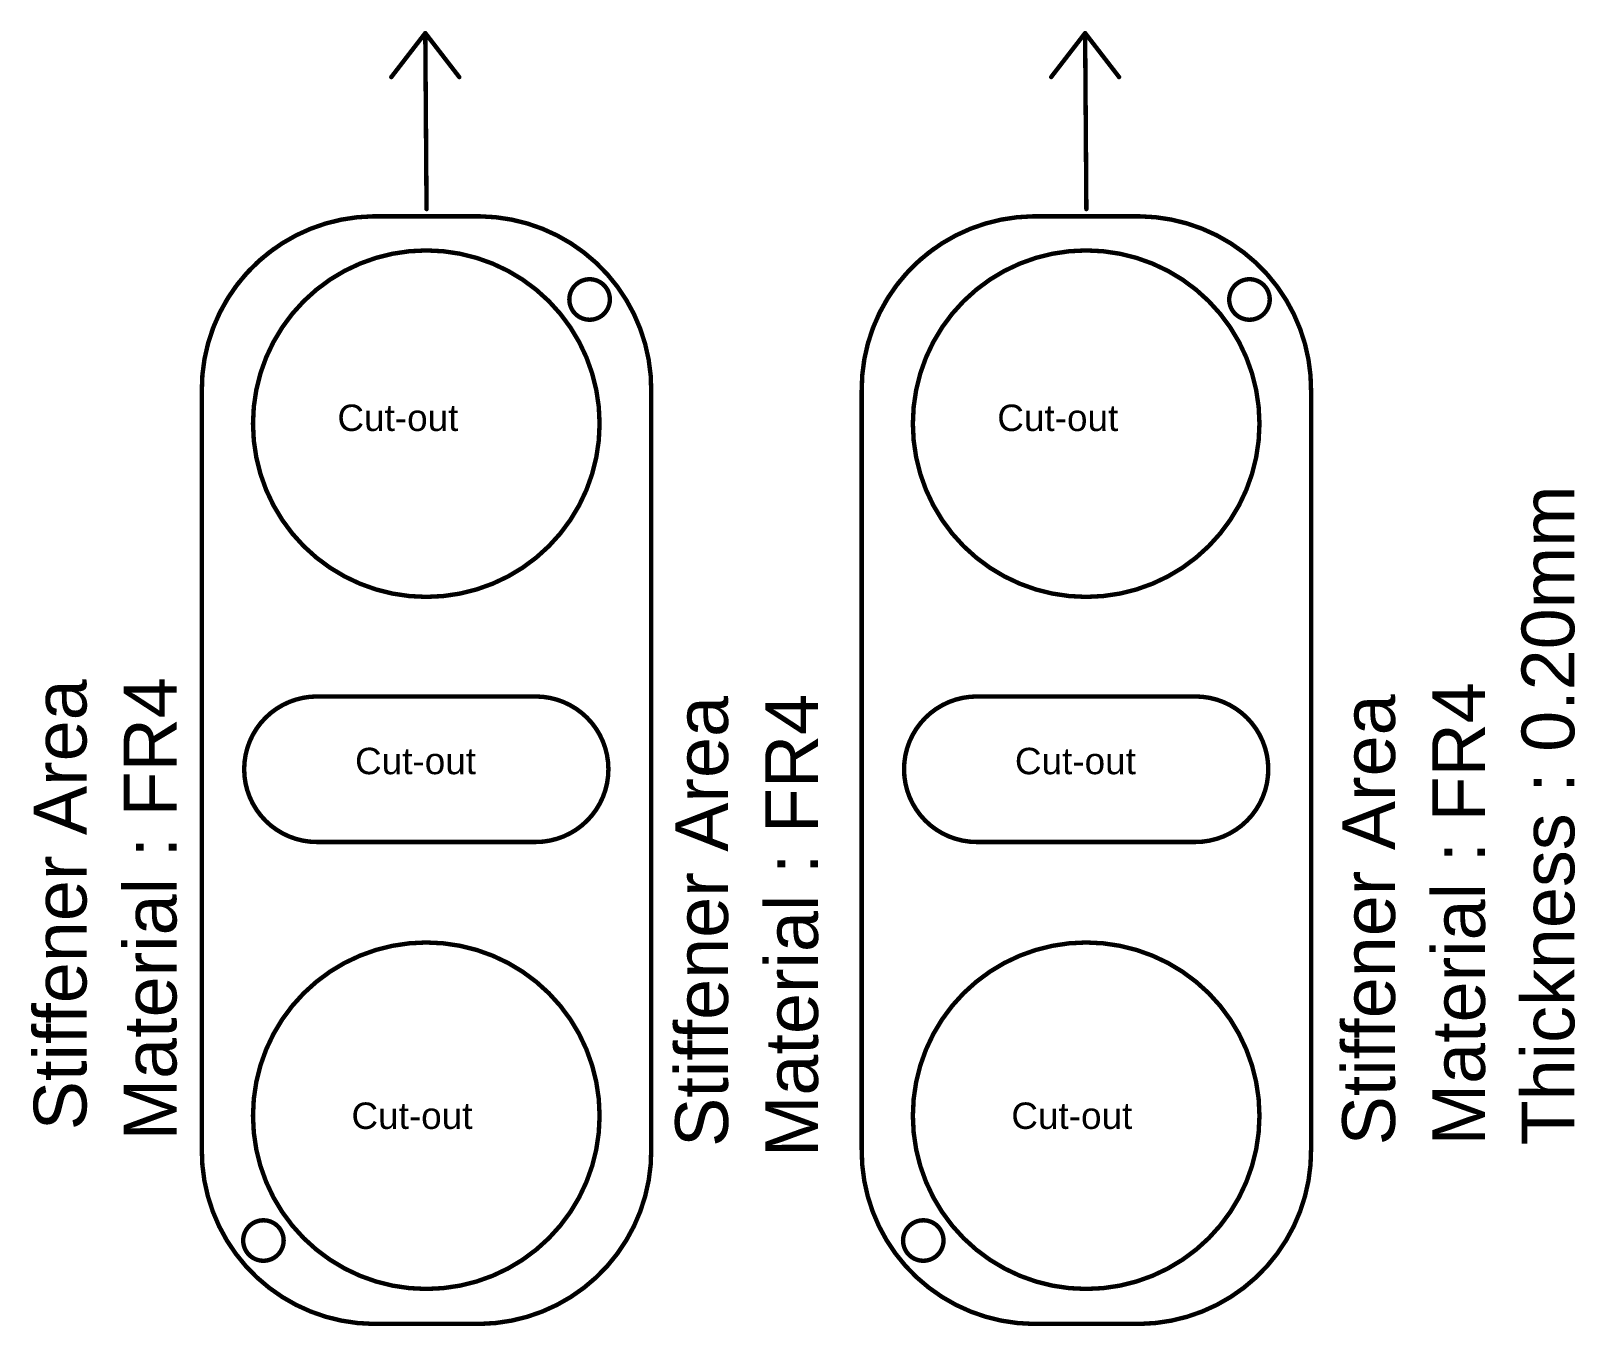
# Model space of a CAD drawing. Header units: inches. Extents: x -17 to 443, y -40 to 218.
# Drawn here: x 174.27 to 218.82, y -40.32 to -2.94 of the extents above; entities that cross this region are included whole.
import ezdxf

# ---------------------------------------------------------------- set-up
doc = ezdxf.new("R2010")
doc.units = ezdxf.units.IN
doc.layers.add('Fabrication', color=76, linetype='Continuous')
doc.styles.add('Arial', font='', dxfattribs={"height": 0.2})
doc.styles.get('Arial').set_extended_font_data('Arial')

msp = doc.modelspace()

# ---------------------------------------------------------------- linework, layer by layer
at = {"layer": 'Fabrication', "const_width": 0.127}
for points in [[(184.665, -4.271), (185.645, -3.001)], [(185.645, -3.001), (185.681, -8.081)], [(185.645, -3.001), (186.625, -4.271)], [(203.701, -4.271), (204.681, -3.001)], [(204.681, -3.001), (204.717, -8.081)], [(204.681, -3.001), (205.661, -4.271)], [(184.141, -8.29), (187.22, -8.29)], [(203.177, -8.29), (206.257, -8.29)], [(179.197, -35.201), (179.197, -13.346)], [(192.164, -13.346), (192.164, -35.201)], [(198.234, -35.201), (198.234, -13.346)], [(211.2, -13.346), (211.2, -35.201)], [(182.52, -22.148), (188.828, -22.148)], [(201.557, -22.148), (207.865, -22.148)], [(182.52, -26.348), (188.828, -26.348)], [(201.557, -26.348), (207.865, -26.348)], [(184.141, -40.257), (187.22, -40.257)], [(203.177, -40.257), (206.257, -40.257)]]:
    msp.add_lwpolyline(points, dxfattribs=at)
at = {"layer": 'Fabrication'}
for points, const_width in [([(185.613, -3.001, 1), (185.677, -3.001, 1)], 0.0635), ([(185.613, -3.001, 1), (185.677, -3.001, 1)], 0.0635), ([(185.613, -3.001, 1), (185.677, -3.001, 1)], 0.0635), ([(204.65, -3.001, 1), (204.713, -3.001, 1)], 0.0635), ([(204.65, -3.001, 1), (204.713, -3.001, 1)], 0.0635), ([(204.65, -3.001, 1), (204.713, -3.001, 1)], 0.0635), ([(184.633, -4.271, 1), (184.696, -4.271, 1)], 0.0635), ([(186.593, -4.271, 1), (186.657, -4.271, 1)], 0.0635), ([(203.67, -4.271, 1), (203.733, -4.271, 1)], 0.0635), ([(205.63, -4.271, 1), (205.693, -4.271, 1)], 0.0635), ([(185.649, -8.081, 1), (185.712, -8.081, 1)], 0.0635), ([(204.686, -8.081, 1), (204.749, -8.081, 1)], 0.0635), ([(184.109, -8.29, 1), (184.173, -8.29, 1)], 0.0635), ([(184.109, -8.29, 1), (184.173, -8.29, 1)], 0.0635), ([(187.188, -8.29, 1), (187.252, -8.29, 1)], 0.0635), ([(187.188, -8.29, 1), (187.252, -8.29, 1)], 0.0635), ([(203.146, -8.29, 1), (203.209, -8.29, 1)], 0.0635), ([(203.146, -8.29, 1), (203.209, -8.29, 1)], 0.0635), ([(206.225, -8.29, 1), (206.289, -8.29, 1)], 0.0635), ([(206.225, -8.29, 1), (206.289, -8.29, 1)], 0.0635), ([(190.674, -14.274, 1), (180.674, -14.274, 1)], 0.127), ([(181.243, -9.232, 1), (181.307, -9.232, 1)], 0.0635), ([(209.711, -14.274, 1), (199.711, -14.274, 1)], 0.127), ([(200.28, -9.232, 1), (200.344, -9.232, 1)], 0.0635), ([(190.97, -10.69, 1), (189.801, -10.69, 1)], 0.127), ([(210.007, -10.69, 1), (208.838, -10.69, 1)], 0.127), ([(189.77, -10.69, 1), (189.833, -10.69, 1)], 0.0635), ([(190.938, -10.69, 1), (191.002, -10.69, 1)], 0.0635), ([(208.806, -10.69, 1), (208.87, -10.69, 1)], 0.0635), ([(209.975, -10.69, 1), (210.038, -10.69, 1)], 0.0635), ([(179.166, -13.346, 1), (179.229, -13.346, 1)], 0.0635), ([(179.166, -13.346, 1), (179.229, -13.346, 1)], 0.0635), ([(179.166, -13.346, 1), (179.229, -13.346, 1)], 0.0635), ([(192.132, -13.346, 1), (192.195, -13.346, 1)], 0.0635), ([(192.132, -13.346, 1), (192.195, -13.346, 1)], 0.0635), ([(198.202, -13.346, 1), (198.266, -13.346, 1)], 0.0635), ([(198.202, -13.346, 1), (198.266, -13.346, 1)], 0.0635), ([(198.202, -13.346, 1), (198.266, -13.346, 1)], 0.0635), ([(211.169, -13.346, 1), (211.232, -13.346, 1)], 0.0635), ([(211.169, -13.346, 1), (211.232, -13.346, 1)], 0.0635), ([(180.642, -14.274, 1), (180.706, -14.274, 1)], 0.0635), ([(190.642, -14.274, 1), (190.706, -14.274, 1)], 0.0635), ([(199.679, -14.274, 1), (199.743, -14.274, 1)], 0.0635), ([(209.679, -14.274, 1), (209.743, -14.274, 1)], 0.0635), ([(182.489, -22.148, 1), (182.552, -22.148, 1)], 0.0635), ([(182.489, -22.148, 1), (182.552, -22.148, 1)], 0.0635), ([(188.797, -22.148, 1), (188.86, -22.148, 1)], 0.0635), ([(188.797, -22.148, 1), (188.86, -22.148, 1)], 0.0635), ([(201.525, -22.148, 1), (201.589, -22.148, 1)], 0.0635), ([(201.525, -22.148, 1), (201.589, -22.148, 1)], 0.0635), ([(207.833, -22.148, 1), (207.897, -22.148, 1)], 0.0635), ([(207.833, -22.148, 1), (207.897, -22.148, 1)], 0.0635), ([(181.004, -22.763, 1), (181.067, -22.763, 1)], 0.0635), ([(181.004, -22.763, 1), (181.067, -22.763, 1)], 0.0635), ([(190.281, -22.763, 1), (190.345, -22.763, 1)], 0.0635), ([(190.281, -22.763, 1), (190.345, -22.763, 1)], 0.0635), ([(200.04, -22.763, 1), (200.104, -22.763, 1)], 0.0635), ([(200.04, -22.763, 1), (200.104, -22.763, 1)], 0.0635), ([(209.318, -22.763, 1), (209.382, -22.763, 1)], 0.0635), ([(209.318, -22.763, 1), (209.382, -22.763, 1)], 0.0635), ([(180.389, -24.248, 1), (180.452, -24.248, 1)], 0.0635), ([(180.389, -24.248, 1), (180.452, -24.248, 1)], 0.0635), ([(190.897, -24.248, 1), (190.96, -24.248, 1)], 0.0635), ([(190.897, -24.248, 1), (190.96, -24.248, 1)], 0.0635), ([(199.425, -24.248, 1), (199.489, -24.248, 1)], 0.0635), ([(199.425, -24.248, 1), (199.489, -24.248, 1)], 0.0635), ([(209.933, -24.248, 1), (209.997, -24.248, 1)], 0.0635), ([(209.933, -24.248, 1), (209.997, -24.248, 1)], 0.0635), ([(181.004, -25.733, 1), (181.067, -25.733, 1)], 0.0635), ([(181.004, -25.733, 1), (181.067, -25.733, 1)], 0.0635), ([(190.281, -25.733, 1), (190.345, -25.733, 1)], 0.0635), ([(190.281, -25.733, 1), (190.345, -25.733, 1)], 0.0635), ([(200.04, -25.733, 1), (200.104, -25.733, 1)], 0.0635), ([(200.04, -25.733, 1), (200.104, -25.733, 1)], 0.0635), ([(209.318, -25.733, 1), (209.382, -25.733, 1)], 0.0635), ([(209.318, -25.733, 1), (209.382, -25.733, 1)], 0.0635), ([(182.489, -26.348, 1), (182.552, -26.348, 1)], 0.0635), ([(182.489, -26.348, 1), (182.552, -26.348, 1)], 0.0635), ([(188.797, -26.348, 1), (188.86, -26.348, 1)], 0.0635), ([(188.797, -26.348, 1), (188.86, -26.348, 1)], 0.0635), ([(201.525, -26.348, 1), (201.589, -26.348, 1)], 0.0635), ([(201.525, -26.348, 1), (201.589, -26.348, 1)], 0.0635), ([(207.833, -26.348, 1), (207.897, -26.348, 1)], 0.0635), ([(207.833, -26.348, 1), (207.897, -26.348, 1)], 0.0635), ([(190.674, -34.248, 1), (180.674, -34.248, 1)], 0.127), ([(209.711, -34.248, 1), (199.711, -34.248, 1)], 0.127), ([(180.643, -34.248, 1), (180.706, -34.248, 1)], 0.0635), ([(190.643, -34.248, 1), (190.706, -34.248, 1)], 0.0635), ([(199.679, -34.248, 1), (199.743, -34.248, 1)], 0.0635), ([(209.679, -34.248, 1), (209.743, -34.248, 1)], 0.0635), ([(179.166, -35.201, 1), (179.229, -35.201, 1)], 0.0635), ([(179.166, -35.201, 1), (179.229, -35.201, 1)], 0.0635), ([(192.132, -35.201, 1), (192.195, -35.201, 1)], 0.0635), ([(192.132, -35.201, 1), (192.195, -35.201, 1)], 0.0635), ([(198.202, -35.201, 1), (198.266, -35.201, 1)], 0.0635), ([(198.202, -35.201, 1), (198.266, -35.201, 1)], 0.0635), ([(211.169, -35.201, 1), (211.232, -35.201, 1)], 0.0635), ([(211.169, -35.201, 1), (211.232, -35.201, 1)], 0.0635), ([(181.559, -37.85, 1), (180.391, -37.85, 1)], 0.127), ([(200.596, -37.85, 1), (199.428, -37.85, 1)], 0.127), ([(180.359, -37.85, 1), (180.423, -37.85, 1)], 0.0635), ([(181.528, -37.85, 1), (181.591, -37.85, 1)], 0.0635), ([(199.396, -37.85, 1), (199.459, -37.85, 1)], 0.0635), ([(200.564, -37.85, 1), (200.628, -37.85, 1)], 0.0635), ([(184.109, -40.257, 1), (184.173, -40.257, 1)], 0.0635), ([(184.109, -40.257, 1), (184.173, -40.257, 1)], 0.0635), ([(187.188, -40.257, 1), (187.252, -40.257, 1)], 0.0635), ([(187.188, -40.257, 1), (187.252, -40.257, 1)], 0.0635), ([(203.146, -40.257, 1), (203.209, -40.257, 1)], 0.0635), ([(203.146, -40.257, 1), (203.209, -40.257, 1)], 0.0635), ([(206.225, -40.257, 1), (206.289, -40.257, 1)], 0.0635), ([(206.225, -40.257, 1), (206.289, -40.257, 1)], 0.0635)]:
    msp.add_lwpolyline(points, format="xyb", close=True, dxfattribs=dict(at, const_width=const_width))
at = {"layer": 'Fabrication', "const_width": 0.127}
for points in [[(179.197, -13.346, -0.414214), (184.141, -8.29)], [(187.22, -8.29, -0.414214), (192.164, -13.346)], [(198.234, -13.346, -0.414214), (203.177, -8.29)], [(206.257, -8.29, -0.414214), (211.2, -13.346)], [(179.197, -13.346, -0.244175), (181.275, -9.232)], [(198.234, -13.346, -0.244175), (200.312, -9.232)], [(181.035, -22.763, -0.198912), (182.52, -22.148)], [(188.828, -22.148, -0.198912), (190.313, -22.763)], [(200.072, -22.763, -0.198912), (201.557, -22.148)], [(207.865, -22.148, -0.198912), (209.35, -22.763)], [(180.42, -24.248, -0.198912), (181.035, -22.763)], [(190.313, -22.763, -0.198912), (190.928, -24.248)], [(199.457, -24.248, -0.198912), (200.072, -22.763)], [(209.35, -22.763, -0.198912), (209.965, -24.248)], [(181.035, -25.733, -0.198912), (180.42, -24.248)], [(190.928, -24.248, -0.198912), (190.313, -25.733)], [(200.072, -25.733, -0.198912), (199.457, -24.248)], [(209.965, -24.248, -0.198912), (209.35, -25.733)], [(182.52, -26.348, -0.198912), (181.035, -25.733)], [(190.313, -25.733, -0.198912), (188.828, -26.348)], [(201.557, -26.348, -0.198912), (200.072, -25.733)], [(209.35, -25.733, -0.198912), (207.865, -26.348)], [(184.141, -40.257, -0.414214), (179.197, -35.201)], [(192.164, -35.201, -0.414214), (187.22, -40.257)], [(203.177, -40.257, -0.414214), (198.234, -35.201)], [(211.2, -35.201, -0.414214), (206.257, -40.257)]]:
    msp.add_lwpolyline(points, format="xyb", dxfattribs=at)

# ---------------------------------------------------------------- texts
at = {"layer": 'Fabrication', "style": 'Arial'}
for p in [(183.11, -14.485), (202.147, -14.486), (183.618, -24.391), (202.655, -24.392), (183.515, -34.629), (202.552, -34.629)]:
    msp.add_text('Cut-out', height=0.762, dxfattribs=at).set_placement(p)
for s, p in [('Thickness : 0.20mm', (218.796, -35.103)), ('Stiffener Area', (175.872, -34.668)), ('Material : FR4', (178.468, -34.958)), ('Material : FR4', (216.218, -35.103)), ('Stiffener Area', (194.379, -35.149)), ('Material : FR4', (196.975, -35.439)), ('Stiffener Area', (213.622, -35.103))]:
    msp.add_text(s, height=1.524, rotation=90, dxfattribs=at).set_placement(p)

doc.saveas('drawing.dxf')
